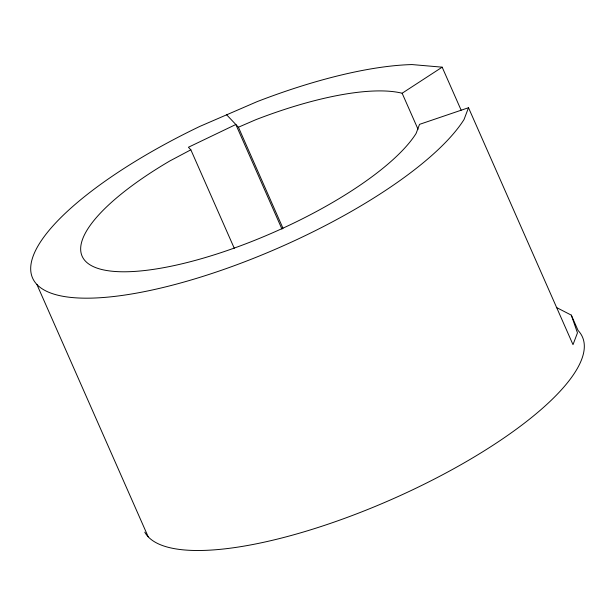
<?xml version="1.0" encoding="UTF-8"?>
<svg xmlns="http://www.w3.org/2000/svg" width="615" height="615" viewBox="0 0 615 615"><rect width="100%" height="100%" fill="white"/><g stroke="black" fill="none" stroke-linecap="round" stroke-linejoin="round"><path stroke-width="0.92" d="M234.277 248.283L190.85 149.814L169.871 160.938A185.499 55.473 -23.8 0 0 144.387 270.554A185.499 55.473 -23.8 0 0 416.094 133.463L419.545 124.353L468.507 107.717L464.048 119.487A239.65 71.663 -23.8 0 1 91.727 298.114A239.65 71.663 -23.8 0 1 199.798 126.421L257.208 101.598A239.65 71.663 -23.8 0 1 411.988 64.567L442.17 67.173L461.135 110.177M226.651 114.813L238.412 127.22L256.001 119.618A185.499 55.473 -23.8 0 1 402.141 93.234L442.17 67.173M556.344 307.439L571.312 315.141L578.1 330.524A239.65 71.663 -23.8 0 1 406.746 492.577A239.65 71.663 -23.8 0 1 144.771 532.183M190.85 149.814L188.413 147.254L235.837 124.499L281.978 229.126M468.507 107.717L573.003 344.646L577.462 332.869L571.312 315.141M402.141 93.234L418.039 129.281M238.412 127.22L283 228.326M36.9 284.476L148.184 536.787"/></g></svg>
